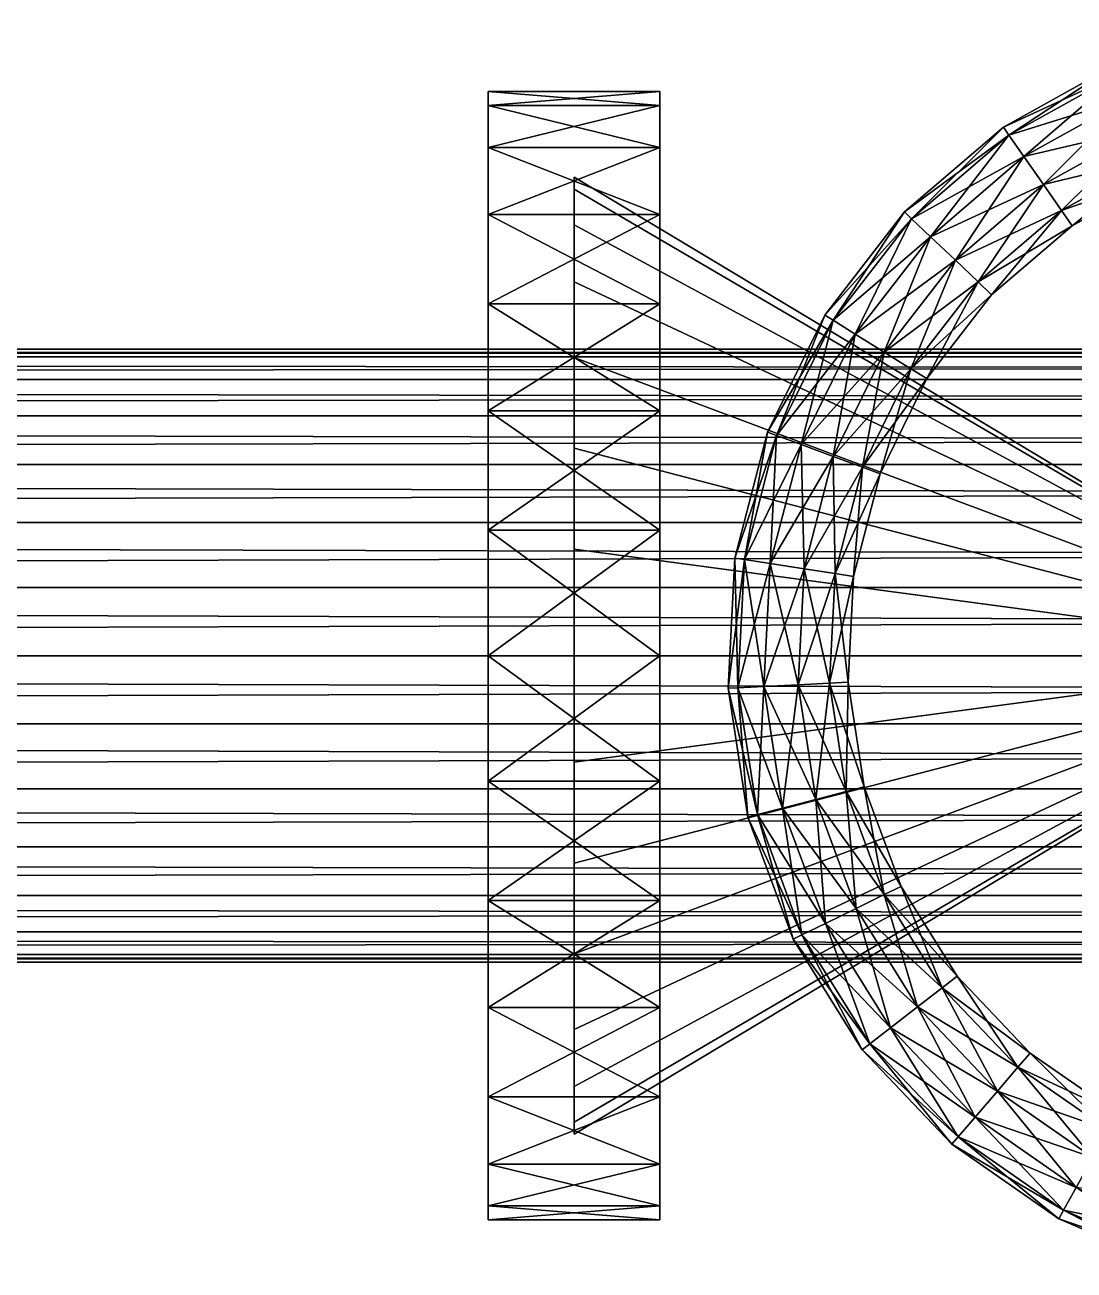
# Model space of a CAD drawing. Header units: millimetres. Extents: x 3500 to 25050, y 1500 to 19500.
# Drawn here: x 7949 to 8144.6, y 16885.5 to 17117.6 of the extents above; entities that cross this region are included whole.
import ezdxf

# ---------------------------------------------------------------- set-up
doc = ezdxf.new("R2010")
doc.units = ezdxf.units.MM
for name, color, linetype, true_color in [('3D-PIPE-P-1021', 7, 'Continuous', 0xf2c230), ('3D-VALVE', 7, 'Continuous', 0x3a4658), ('3D-VALVE-HANDWHEEL', 7, 'Continuous', 0xd93b3b)]:
    doc.layers.add(name, color=color, linetype=linetype, true_color=true_color)

msp = doc.modelspace()

# ---------------------------------------------------------------- meshes
at = {"layer": '3D-PIPE-P-1021'}
mesh = msp.add_polyface(dxfattribs=at)
corners = [(10500, 17057.15, 5500), (6150, 17057.15, 5500), (10500, 17055.72, 5512.72), (6150, 17055.72, 5512.72), (10500, 17051.49, 5524.8), (6150, 17051.49, 5524.8), (10500, 17044.68, 5535.63), (6150, 17044.68, 5535.63), (10500, 17035.63, 5544.68), (6150, 17035.63, 5544.68), (10500, 17024.8, 5551.49), (6150, 17024.8, 5551.49), (10500, 17012.72, 5555.72), (6150, 17012.72, 5555.72), (10500, 17000, 5557.15), (6150, 17000, 5557.15), (10500, 16987.28, 5555.72), (6150, 16987.28, 5555.72), (10500, 16975.2, 5551.49), (6150, 16975.2, 5551.49), (10500, 16964.37, 5544.68), (6150, 16964.37, 5544.68), (10500, 16955.32, 5535.63), (6150, 16955.32, 5535.63), (10500, 16948.51, 5524.8), (6150, 16948.51, 5524.8), (10500, 16944.28, 5512.72), (6150, 16944.28, 5512.72), (10500, 16942.85, 5500), (6150, 16942.85, 5500), (10500, 16944.28, 5487.28), (6150, 16944.28, 5487.28), (10500, 16948.51, 5475.2), (6150, 16948.51, 5475.2), (10500, 16955.32, 5464.37), (6150, 16955.32, 5464.37), (10500, 16964.37, 5455.32), (6150, 16964.37, 5455.32), (10500, 16975.2, 5448.51), (6150, 16975.2, 5448.51), (10500, 16987.28, 5444.28), (6150, 16987.28, 5444.28), (10500, 17000, 5442.85), (6150, 17000, 5442.85), (10500, 17012.72, 5444.28), (6150, 17012.72, 5444.28), (10500, 17024.8, 5448.51), (6150, 17024.8, 5448.51), (10500, 17035.63, 5455.32), (6150, 17035.63, 5455.32), (10500, 17044.68, 5464.37), (6150, 17044.68, 5464.37), (10500, 17051.49, 5475.2), (6150, 17051.49, 5475.2), (10500, 17055.72, 5487.28), (6150, 17055.72, 5487.28)]
mesh.append_faces([[corners[k] for k in face] for face in [(0, 1, 2), (1, 3, 2), (2, 3, 4), (3, 5, 4), (4, 5, 6), (5, 7, 6), (6, 7, 8), (7, 9, 8), (8, 9, 10), (9, 11, 10), (10, 11, 12), (11, 13, 12), (12, 13, 14), (13, 15, 14), (14, 15, 16), (15, 17, 16), (16, 17, 18), (17, 19, 18), (18, 19, 20), (19, 21, 20), (20, 21, 22), (21, 23, 22), (22, 23, 24), (23, 25, 24), (24, 25, 26), (25, 27, 26), (26, 27, 28), (27, 29, 28), (28, 29, 30), (29, 31, 30), (30, 31, 32), (31, 33, 32), (32, 33, 34), (33, 35, 34), (34, 35, 36), (35, 37, 36), (36, 37, 38), (37, 39, 38), (38, 39, 40), (39, 41, 40), (40, 41, 42), (41, 43, 42), (42, 43, 44), (43, 45, 44), (44, 45, 46), (45, 47, 46), (46, 47, 48), (47, 49, 48), (48, 49, 50), (49, 51, 50), (50, 51, 52), (51, 53, 52), (52, 53, 54), (53, 55, 54), (54, 55, 0), (55, 1, 0), (0, 2, 54), (54, 2, 52), (52, 2, 50), (2, 4, 50), (4, 6, 50), (50, 6, 48), (48, 6, 46), (46, 6, 44), (44, 6, 42), (6, 8, 42), (8, 10, 42), (10, 12, 42), (12, 14, 42), (42, 14, 40), (40, 14, 38), (38, 14, 36), (14, 16, 36), (16, 18, 36), (18, 20, 36), (36, 20, 34), (34, 20, 32), (32, 20, 30), (30, 20, 28), (20, 22, 28), (22, 24, 28), (26, 28, 24), (29, 27, 31), (31, 27, 33), (33, 27, 35), (27, 25, 35), (25, 23, 35), (35, 23, 37), (37, 23, 39), (39, 23, 41), (41, 23, 43), (23, 21, 43), (21, 19, 43), (19, 17, 43), (17, 15, 43), (43, 15, 45), (45, 15, 47), (47, 15, 49), (15, 13, 49), (13, 11, 49), (11, 9, 49), (49, 9, 51), (51, 9, 53), (53, 9, 55), (55, 9, 1), (9, 7, 1), (7, 5, 1), (3, 1, 5)]])
at = {"layer": '3D-VALVE'}
mesh = msp.add_polyface(dxfattribs=at)
corners = [(8051.41, 17089.15, 5500), (8051.41, 17086.92, 5480.16), (8051.41, 17086.92, 5519.84), (8051.41, 17080.32, 5538.68), (8051.41, 17080.32, 5461.32), (8051.41, 17069.7, 5555.59), (8051.41, 17055.59, 5569.7), (8051.41, 17038.68, 5580.33), (8051.41, 17019.84, 5586.92), (8051.41, 17000, 5589.15), (8051.41, 17069.7, 5444.41), (8051.41, 17055.59, 5430.3), (8051.41, 17038.68, 5419.67), (8051.41, 17019.84, 5413.08), (8051.41, 17000, 5410.85), (8067.41, 17105.16, 5500), (8035.41, 17105.16, 5500), (8067.41, 17102.52, 5523.4), (8035.41, 17102.52, 5523.4), (8067.41, 17094.74, 5545.63), (8035.41, 17094.74, 5545.63), (8067.41, 17082.21, 5565.56), (8035.41, 17082.21, 5565.56), (8067.41, 17065.56, 5582.21), (8035.41, 17065.56, 5582.21), (8067.41, 17045.62, 5594.74), (8035.41, 17045.62, 5594.74), (8067.41, 17023.4, 5602.52), (8035.41, 17023.4, 5602.52), (8067.41, 17000, 5605.16), (8035.41, 17000, 5605.16), (8067.41, 17000, 5394.84), (8035.41, 17000, 5394.84), (8067.41, 17023.4, 5397.48), (8035.41, 17023.4, 5397.48), (8067.41, 17045.62, 5405.26), (8035.41, 17045.62, 5405.26), (8067.41, 17065.56, 5417.79), (8035.41, 17065.56, 5417.79), (8067.41, 17082.21, 5434.44), (8035.41, 17082.21, 5434.44), (8067.41, 17094.74, 5454.37), (8035.41, 17094.74, 5454.37), (8067.41, 17102.52, 5476.6), (8035.41, 17102.52, 5476.6)]
mesh.append_faces([[corners[k] for k in face] for face in [(0, 1, 2), (2, 1, 3), (1, 4, 3), (3, 4, 5), (5, 4, 6), (6, 4, 7), (7, 4, 8), (8, 4, 9), (4, 10, 9), (10, 11, 9), (11, 12, 9), (12, 13, 9), (13, 14, 9), (15, 16, 17), (16, 18, 17), (17, 18, 19), (18, 20, 19), (19, 20, 21), (20, 22, 21), (21, 22, 23), (22, 24, 23), (23, 24, 25), (24, 26, 25), (25, 26, 27), (26, 28, 27), (27, 28, 29), (28, 30, 29), (31, 32, 33), (32, 34, 33), (33, 34, 35), (34, 36, 35), (35, 36, 37), (36, 38, 37), (37, 38, 39), (38, 40, 39), (39, 40, 41), (40, 42, 41), (41, 42, 43), (42, 44, 43), (43, 44, 15), (44, 16, 15), (23, 25, 21), (21, 25, 19), (25, 27, 19), (19, 27, 17), (17, 27, 15), (15, 27, 43), (43, 27, 41), (38, 36, 40), (40, 36, 42), (36, 34, 42), (42, 34, 44), (44, 34, 16), (16, 34, 18), (18, 34, 20), (20, 34, 22), (22, 34, 24), (24, 34, 26), (26, 34, 28), (28, 34, 30), (34, 32, 30)]])
mesh = msp.add_polyface(dxfattribs=at)
corners = [(8200, 17000, 5500), (8051.41, 17000, 5410.85), (8051.41, 17019.84, 5413.08), (8051.41, 17038.68, 5419.67), (8051.41, 17055.59, 5430.3), (8051.41, 17069.7, 5444.41), (8051.41, 17080.32, 5461.32), (8051.41, 17086.92, 5480.16), (8051.41, 17089.15, 5500), (8051.41, 17086.92, 5519.84), (8051.41, 17080.32, 5538.68), (8051.41, 17069.7, 5555.59), (8051.41, 17055.59, 5569.7), (8051.41, 17038.68, 5580.33), (8051.41, 17019.84, 5586.92), (8051.41, 17000, 5589.15), (8067.41, 17094.74, 5454.37), (8067.41, 17023.4, 5602.52), (8067.41, 17082.21, 5434.44), (8067.41, 17065.56, 5417.79), (8067.41, 17045.62, 5405.26), (8067.41, 17023.4, 5397.48), (8067.41, 17000, 5394.84), (8067.41, 17000, 5605.16), (8165.71, 17062.87, 5500), (8165.71, 17061.29, 5513.99), (8234.29, 17061.29, 5513.99), (8165.71, 17056.64, 5527.28), (8234.29, 17056.64, 5527.28), (8165.71, 17049.15, 5539.2), (8234.29, 17049.15, 5539.2), (8165.71, 17039.2, 5549.15), (8234.29, 17039.2, 5549.15), (8165.71, 17027.28, 5556.64), (8234.29, 17027.28, 5556.64), (8165.71, 17013.99, 5561.29), (8234.29, 17013.99, 5561.29), (8165.71, 17000, 5562.87), (8234.29, 17000, 5562.87), (8165.71, 17000, 5437.13), (8165.71, 17013.99, 5438.71), (8234.29, 17013.99, 5438.71), (8165.71, 17027.28, 5443.36), (8234.29, 17027.28, 5443.36), (8165.71, 17039.2, 5450.85), (8234.29, 17039.2, 5450.85), (8165.71, 17049.15, 5460.8), (8234.29, 17049.15, 5460.8), (8165.71, 17056.64, 5472.72), (8234.29, 17056.64, 5472.72), (8165.71, 17061.29, 5486.01), (8234.29, 17061.29, 5486.01), (8234.29, 17062.87, 5500), (8165.71, 16986.01, 5438.71), (8165.71, 16972.72, 5443.36), (8165.71, 16943.36, 5472.72), (8165.71, 16938.71, 5513.99), (8185.14, 17000, 5500), (8185.14, 17000, 5762.89), (8186.27, 17005.69, 5500), (8186.27, 17005.69, 5762.89), (8189.49, 17010.51, 5500), (8189.49, 17010.51, 5762.89), (8194.31, 17013.73, 5500), (8194.31, 17013.73, 5762.89), (8200, 17014.86, 5500), (8200, 17014.86, 5762.89), (8210.51, 16989.49, 5500), (8205.69, 17013.73, 5762.89), (8186.27, 16994.31, 5762.89)]
mesh.append_faces([[corners[k] for k in face] for face in [(0, 1, 2), (0, 2, 3), (0, 3, 4), (0, 4, 5), (0, 5, 6), (0, 6, 7), (0, 7, 8), (0, 8, 9), (0, 9, 10), (0, 10, 11), (0, 11, 12), (0, 12, 13), (0, 13, 14), (0, 14, 15), (16, 17, 18), (18, 17, 19), (19, 17, 20), (20, 17, 21), (21, 17, 22), (17, 23, 22), (24, 25, 26), (25, 27, 28), (27, 29, 30), (29, 31, 32), (31, 33, 34), (33, 35, 36), (35, 37, 38), (39, 40, 41), (40, 42, 43), (42, 44, 45), (44, 46, 47), (46, 48, 49), (48, 50, 51), (50, 24, 52), (46, 44, 48), (44, 42, 48), (42, 40, 48), (40, 39, 48), (39, 53, 48), (53, 54, 48), (48, 55, 50), (50, 55, 24), (24, 55, 25), (25, 55, 27), (27, 56, 29), (29, 56, 31), (31, 56, 33), (57, 58, 59), (58, 60, 59), (59, 60, 61), (60, 62, 61), (61, 62, 63), (62, 64, 63), (63, 64, 65), (64, 66, 65), (63, 67, 61), (61, 67, 59), (68, 66, 69), (66, 64, 69), (64, 62, 69), (62, 60, 69), (58, 69, 60)]])
mesh = msp.add_polyface(dxfattribs=at)
corners = [(8200, 17000, 5500), (8051.41, 16910.85, 5500), (8051.41, 16913.08, 5480.16), (8051.41, 16919.68, 5461.32), (8051.41, 16930.3, 5444.41), (8051.41, 16944.41, 5430.3), (8051.41, 16961.32, 5419.67), (8051.41, 16980.16, 5413.08), (8051.41, 17000, 5410.85), (8051.41, 17000, 5589.15), (8051.41, 16980.16, 5586.92), (8051.41, 16961.32, 5580.33), (8051.41, 16944.41, 5569.7), (8051.41, 16930.3, 5555.59), (8051.41, 16919.68, 5538.68), (8051.41, 16913.08, 5519.84), (8067.41, 16894.84, 5500), (8067.41, 17000, 5605.16), (8067.41, 16897.48, 5523.4), (8067.41, 16905.26, 5545.63), (8067.41, 16917.79, 5565.56), (8067.41, 16934.44, 5582.21), (8067.41, 16976.6, 5602.52), (8067.41, 16954.38, 5594.74), (8165.71, 17000, 5562.87), (8165.71, 16986.01, 5561.29), (8234.29, 16986.01, 5561.29), (8165.71, 16972.72, 5556.64), (8234.29, 16972.72, 5556.64), (8165.71, 16960.8, 5549.15), (8234.29, 16960.8, 5549.15), (8165.71, 16950.85, 5539.2), (8234.29, 16950.85, 5539.2), (8165.71, 16943.36, 5527.28), (8234.29, 16943.36, 5527.28), (8165.71, 16938.71, 5513.99), (8234.29, 16938.71, 5513.99), (8165.71, 16937.13, 5500), (8234.29, 16937.13, 5500), (8165.71, 16938.71, 5486.01), (8234.29, 16938.71, 5486.01), (8165.71, 16943.36, 5472.72), (8234.29, 16943.36, 5472.72), (8165.71, 16950.85, 5460.8), (8234.29, 16950.85, 5460.8), (8165.71, 16960.8, 5450.85), (8234.29, 16960.8, 5450.85), (8165.71, 16972.72, 5443.36), (8234.29, 16972.72, 5443.36), (8165.71, 16986.01, 5438.71), (8234.29, 16986.01, 5438.71), (8165.71, 17000, 5437.13), (8234.29, 17000, 5437.13), (8165.71, 17056.64, 5472.72), (8165.71, 17056.64, 5527.28), (8165.71, 17027.28, 5556.64), (8165.71, 17013.99, 5561.29), (8200, 16985.14, 5500), (8200, 16985.14, 5762.89), (8194.31, 16986.27, 5500), (8194.31, 16986.27, 5762.89), (8189.49, 16989.49, 5500), (8189.49, 16989.49, 5762.89), (8186.27, 16994.31, 5500), (8186.27, 16994.31, 5762.89), (8185.14, 17000, 5500), (8185.14, 17000, 5762.89), (8205.69, 16986.27, 5500), (8186.27, 17005.69, 5500), (8210.51, 17010.51, 5762.89)]
mesh.append_faces([[corners[k] for k in face] for face in [(0, 1, 2), (0, 2, 3), (0, 3, 4), (0, 4, 5), (0, 5, 6), (0, 6, 7), (0, 7, 8), (0, 9, 10), (0, 10, 11), (0, 11, 12), (0, 12, 13), (0, 13, 14), (0, 14, 15), (0, 15, 1), (16, 17, 18), (18, 17, 19), (19, 17, 20), (20, 17, 21), (17, 22, 21), (23, 21, 22), (24, 25, 26), (25, 27, 28), (27, 29, 30), (29, 31, 32), (31, 33, 34), (33, 35, 36), (35, 37, 38), (37, 39, 40), (39, 41, 42), (41, 43, 44), (43, 45, 46), (45, 47, 48), (47, 49, 50), (49, 51, 52), (47, 45, 53), (45, 43, 53), (43, 41, 53), (41, 39, 54), (39, 37, 54), (37, 35, 54), (55, 35, 56), (56, 35, 24), (24, 35, 25), (25, 35, 27), (27, 35, 29), (29, 35, 31), (33, 31, 35), (57, 58, 59), (58, 60, 59), (59, 60, 61), (60, 62, 61), (61, 62, 63), (62, 64, 63), (63, 64, 65), (64, 66, 65), (67, 57, 68), (57, 59, 68), (59, 61, 68), (61, 63, 68), (65, 68, 63), (60, 69, 62), (62, 69, 64)]])
mesh = msp.add_polyface(dxfattribs=at)
corners = [(8051.41, 17000, 5589.15), (8051.41, 17000, 5410.85), (8051.41, 16980.16, 5586.92), (8051.41, 16961.32, 5580.33), (8051.41, 16944.41, 5569.7), (8051.41, 16930.3, 5555.59), (8051.41, 16980.16, 5413.08), (8051.41, 16961.32, 5419.67), (8051.41, 16944.41, 5430.3), (8051.41, 16930.3, 5444.41), (8051.41, 16919.68, 5538.68), (8051.41, 16913.08, 5519.84), (8051.41, 16910.85, 5500), (8051.41, 16919.68, 5461.32), (8051.41, 16913.08, 5480.16), (8067.41, 17000, 5605.16), (8035.41, 17000, 5605.16), (8067.41, 16976.6, 5602.52), (8035.41, 16976.6, 5602.52), (8067.41, 16954.38, 5594.74), (8035.41, 16954.38, 5594.74), (8067.41, 16934.44, 5582.21), (8035.41, 16934.44, 5582.21), (8067.41, 16917.79, 5565.56), (8035.41, 16917.79, 5565.56), (8067.41, 16905.26, 5545.63), (8035.41, 16905.26, 5545.63), (8067.41, 16897.48, 5523.4), (8035.41, 16897.48, 5523.4), (8067.41, 16894.84, 5500), (8035.41, 16894.84, 5500), (8067.41, 16897.48, 5476.6), (8035.41, 16897.48, 5476.6), (8067.41, 16905.26, 5454.37), (8035.41, 16905.26, 5454.37), (8067.41, 16917.79, 5434.44), (8035.41, 16917.79, 5434.44), (8067.41, 16934.44, 5417.79), (8035.41, 16934.44, 5417.79), (8067.41, 16954.38, 5405.26), (8035.41, 16954.38, 5405.26), (8067.41, 16976.6, 5397.48), (8035.41, 16976.6, 5397.48), (8067.41, 17000, 5394.84), (8035.41, 17000, 5394.84)]
mesh.append_faces([[corners[k] for k in face] for face in [(0, 1, 2), (2, 1, 3), (3, 1, 4), (4, 1, 5), (1, 6, 5), (6, 7, 5), (7, 8, 5), (8, 9, 5), (5, 9, 10), (10, 9, 11), (11, 9, 12), (9, 13, 12), (14, 12, 13), (15, 16, 17), (16, 18, 17), (17, 18, 19), (18, 20, 19), (19, 20, 21), (20, 22, 21), (21, 22, 23), (22, 24, 23), (23, 24, 25), (24, 26, 25), (25, 26, 27), (26, 28, 27), (27, 28, 29), (28, 30, 29), (29, 30, 31), (30, 32, 31), (31, 32, 33), (32, 34, 33), (33, 34, 35), (34, 36, 35), (35, 36, 37), (36, 38, 37), (37, 38, 39), (38, 40, 39), (39, 40, 41), (40, 42, 41), (41, 42, 43), (42, 44, 43), (43, 15, 41), (41, 15, 39), (39, 15, 37), (37, 15, 35), (35, 15, 33), (33, 15, 31), (31, 15, 29), (16, 44, 18), (18, 44, 20), (20, 44, 22), (22, 44, 24), (24, 44, 26), (26, 44, 28), (28, 44, 30), (30, 44, 32), (32, 44, 34), (34, 44, 36), (36, 44, 38), (44, 42, 38), (40, 38, 42)]])
at = {"layer": '3D-VALVE-HANDWHEEL'}
mesh = msp.add_polyface(dxfattribs=at)
corners = [(8098.15, 17063.48, 5762.89), (8114.33, 17081.44, 5769.07), (8113.01, 17082.69, 5762.89), (8099.69, 17062.52, 5756.71), (8114.33, 17081.44, 5756.71), (8132.48, 17097.02, 5769.07), (8131.44, 17098.5, 5762.89), (8135.26, 17093.02, 5773.29), (8117.86, 17078.08, 5773.29), (8138.9, 17087.79, 5774.2), (8122.48, 17073.69, 5774.2), (8142.24, 17082.98, 5771.53), (8126.72, 17069.65, 5771.53), (8144.23, 17080.12, 5766.11), (8129.25, 17067.26, 5766.11), (8144.23, 17080.12, 5759.67), (8129.25, 17067.26, 5759.67), (8142.24, 17082.98, 5754.25), (8126.72, 17069.65, 5754.25), (8138.9, 17087.79, 5751.58), (8122.48, 17073.69, 5751.58), (8135.26, 17093.02, 5752.49), (8117.86, 17078.08, 5752.49), (8132.48, 17097.02, 5756.71), (8153.39, 17108.62, 5769.07), (8152.67, 17110.29, 5762.89), (8155.31, 17104.15, 5773.29), (8157.82, 17098.29, 5774.2), (8160.13, 17092.91, 5771.53), (8161.5, 17089.71, 5766.11), (8161.5, 17089.71, 5759.67), (8160.13, 17092.91, 5754.25), (8157.82, 17098.29, 5751.58), (8155.31, 17104.15, 5752.49), (8153.39, 17108.62, 5756.71), (8175.84, 17117.56, 5762.89)]
mesh.append_faces([[corners[k] for k in face] for face in [(0, 1, 2), (3, 2, 4), (2, 5, 6), (2, 1, 5), (1, 7, 5), (1, 8, 7), (8, 9, 7), (8, 10, 9), (10, 11, 9), (12, 13, 11), (14, 15, 13), (16, 17, 15), (18, 19, 17), (18, 20, 19), (20, 21, 19), (20, 22, 21), (22, 23, 21), (22, 4, 23), (4, 6, 23), (4, 2, 6), (6, 24, 25), (6, 5, 24), (5, 26, 24), (5, 7, 26), (7, 27, 26), (7, 9, 27), (9, 28, 27), (9, 11, 28), (11, 29, 28), (11, 13, 29), (13, 30, 29), (13, 15, 30), (15, 31, 30), (15, 17, 31), (17, 32, 31), (17, 19, 32), (19, 33, 32), (19, 21, 33), (21, 34, 33), (21, 23, 34), (23, 25, 34), (23, 6, 25), (34, 25, 35)]])
mesh = msp.add_polyface(dxfattribs=at)
corners = [(8087.46, 17041.68, 5762.89), (8099.69, 17062.52, 5769.07), (8098.15, 17063.48, 5762.89), (8089.16, 17041.05, 5769.07), (8103.82, 17059.95, 5773.29), (8093.72, 17039.36, 5773.29), (8109.23, 17056.58, 5774.2), (8099.7, 17037.15, 5774.2), (8114.2, 17053.48, 5771.53), (8105.19, 17035.11, 5771.53), (8117.16, 17051.64, 5766.11), (8108.46, 17033.9, 5766.11), (8117.16, 17051.64, 5759.67), (8108.46, 17033.9, 5759.67), (8114.2, 17053.48, 5754.25), (8105.19, 17035.11, 5754.25), (8109.23, 17056.58, 5751.58), (8099.7, 17037.15, 5751.58), (8103.82, 17059.95, 5752.49), (8093.72, 17039.36, 5752.49), (8099.69, 17062.52, 5756.71), (8089.16, 17041.05, 5756.71), (8114.33, 17081.44, 5769.07), (8117.86, 17078.08, 5773.29), (8122.48, 17073.69, 5774.2), (8126.72, 17069.65, 5771.53), (8129.25, 17067.26, 5766.11), (8129.25, 17067.26, 5759.67), (8126.72, 17069.65, 5754.25), (8122.48, 17073.69, 5751.58), (8117.86, 17078.08, 5752.49), (8114.33, 17081.44, 5756.71), (8113.01, 17082.69, 5762.89), (8142.24, 17082.98, 5771.53), (8144.23, 17080.12, 5766.11), (8144.23, 17080.12, 5759.67), (8142.24, 17082.98, 5754.25)]
mesh.append_faces([[corners[k] for k in face] for face in [(0, 1, 2), (0, 3, 1), (3, 4, 1), (3, 5, 4), (5, 6, 4), (5, 7, 6), (7, 8, 6), (7, 9, 8), (9, 10, 8), (11, 12, 10), (13, 14, 12), (15, 16, 14), (15, 17, 16), (17, 18, 16), (17, 19, 18), (19, 20, 18), (19, 21, 20), (21, 2, 20), (21, 0, 2), (2, 1, 22), (1, 23, 22), (1, 4, 23), (4, 24, 23), (4, 6, 24), (6, 25, 24), (6, 8, 25), (8, 26, 25), (8, 10, 26), (10, 27, 26), (10, 12, 27), (12, 28, 27), (12, 14, 28), (14, 29, 28), (14, 16, 29), (16, 30, 29), (16, 18, 30), (18, 31, 30), (18, 20, 31), (20, 2, 32), (24, 25, 33), (25, 26, 34), (26, 27, 35), (27, 28, 36)]])
mesh = msp.add_polyface(dxfattribs=at)
corners = [(8080.14, 16993.92, 5762.89), (8083.16, 17017.9, 5769.07), (8081.37, 17018.17, 5762.89), (8081.95, 16994.01, 5769.07), (8087.97, 17017.16, 5773.29), (8086.81, 16994.26, 5773.29), (8094.27, 17016.2, 5774.2), (8093.18, 16994.58, 5774.2), (8100.07, 17015.31, 5771.53), (8099.03, 16994.88, 5771.53), (8103.51, 17014.78, 5766.11), (8102.51, 16995.06, 5766.11), (8103.51, 17014.78, 5759.67), (8102.51, 16995.06, 5759.67), (8100.07, 17015.31, 5754.25), (8099.03, 16994.88, 5754.25), (8094.27, 17016.2, 5751.58), (8093.18, 16994.58, 5751.58), (8087.97, 17017.16, 5752.49), (8086.81, 16994.26, 5752.49), (8083.16, 17017.9, 5756.71), (8081.95, 16994.01, 5756.71), (8089.16, 17041.05, 5769.07), (8087.46, 17041.68, 5762.89), (8093.72, 17039.36, 5773.29), (8099.7, 17037.15, 5774.2), (8105.19, 17035.11, 5771.53), (8108.46, 17033.9, 5766.11), (8108.46, 17033.9, 5759.67), (8105.19, 17035.11, 5754.25), (8099.7, 17037.15, 5751.58), (8093.72, 17039.36, 5752.49), (8089.16, 17041.05, 5756.71), (8117.16, 17051.64, 5766.11), (8117.16, 17051.64, 5759.67), (8114.2, 17053.48, 5754.25)]
mesh.append_faces([[corners[k] for k in face] for face in [(0, 1, 2), (0, 3, 1), (3, 4, 1), (3, 5, 4), (5, 6, 4), (7, 8, 6), (9, 10, 8), (11, 12, 10), (13, 14, 12), (15, 16, 14), (15, 17, 16), (17, 18, 16), (17, 19, 18), (19, 20, 18), (19, 21, 20), (21, 2, 20), (21, 0, 2), (2, 22, 23), (2, 1, 22), (1, 24, 22), (1, 4, 24), (4, 25, 24), (4, 6, 25), (6, 26, 25), (6, 8, 26), (8, 27, 26), (8, 10, 27), (10, 28, 27), (10, 12, 28), (12, 29, 28), (12, 14, 29), (14, 30, 29), (14, 16, 30), (16, 31, 30), (16, 18, 31), (18, 32, 31), (18, 20, 32), (20, 23, 32), (20, 2, 23), (26, 27, 33), (27, 28, 34), (28, 29, 35)]])
mesh = msp.add_polyface(dxfattribs=at)
corners = [(8092.25, 16947.15, 5762.89), (8085.57, 16970.37, 5769.07), (8083.82, 16969.92, 5762.89), (8093.88, 16947.95, 5769.07), (8090.28, 16971.59, 5773.29), (8098.25, 16950.09, 5773.29), (8096.46, 16973.19, 5774.2), (8103.97, 16952.9, 5774.2), (8102.13, 16974.66, 5771.53), (8109.23, 16955.48, 5771.53), (8105.5, 16975.53, 5766.11), (8112.36, 16957.01, 5766.11), (8105.5, 16975.53, 5759.67), (8112.36, 16957.01, 5759.67), (8102.13, 16974.66, 5754.25), (8109.23, 16955.48, 5754.25), (8096.46, 16973.19, 5751.58), (8103.97, 16952.9, 5751.58), (8090.28, 16971.59, 5752.49), (8098.25, 16950.09, 5752.49), (8085.57, 16970.37, 5756.71), (8093.88, 16947.95, 5756.71), (8081.95, 16994.01, 5769.07), (8080.14, 16993.92, 5762.89), (8086.81, 16994.26, 5773.29), (8093.18, 16994.58, 5774.2), (8099.03, 16994.88, 5771.53), (8102.51, 16995.06, 5766.11), (8102.51, 16995.06, 5759.67), (8099.03, 16994.88, 5754.25), (8093.18, 16994.58, 5751.58), (8086.81, 16994.26, 5752.49), (8081.95, 16994.01, 5756.71), (8094.27, 17016.2, 5774.2), (8100.07, 17015.31, 5771.53), (8103.51, 17014.78, 5766.11), (8103.51, 17014.78, 5759.67), (8100.07, 17015.31, 5754.25)]
mesh.append_faces([[corners[k] for k in face] for face in [(0, 1, 2), (3, 4, 1), (5, 6, 4), (7, 8, 6), (7, 9, 8), (9, 10, 8), (9, 11, 10), (11, 12, 10), (11, 13, 12), (13, 14, 12), (13, 15, 14), (15, 16, 14), (15, 17, 16), (17, 18, 16), (19, 20, 18), (21, 2, 20), (2, 22, 23), (2, 1, 22), (1, 24, 22), (1, 4, 24), (4, 25, 24), (4, 6, 25), (6, 26, 25), (6, 8, 26), (8, 27, 26), (8, 10, 27), (10, 28, 27), (10, 12, 28), (12, 29, 28), (12, 14, 29), (14, 30, 29), (14, 16, 30), (16, 31, 30), (16, 18, 31), (18, 32, 31), (18, 20, 32), (20, 23, 32), (20, 2, 23), (24, 25, 33), (25, 26, 34), (26, 27, 35), (27, 28, 36), (28, 29, 37)]])
mesh = msp.add_polyface(dxfattribs=at)
corners = [(8123.01, 16910.31, 5769.07), (8110.38, 16930.63, 5773.29), (8106.53, 16927.65, 5769.07), (8126.18, 16914.01, 5773.29), (8115.42, 16934.53, 5774.2), (8130.33, 16918.84, 5774.2), (8120.05, 16938.12, 5771.53), (8134.15, 16923.29, 5771.53), (8122.81, 16940.25, 5766.11), (8136.41, 16925.93, 5766.11), (8122.81, 16940.25, 5759.67), (8136.41, 16925.93, 5759.67), (8120.05, 16938.12, 5754.25), (8134.15, 16923.29, 5754.25), (8115.42, 16934.53, 5751.58), (8130.33, 16918.84, 5751.58), (8110.38, 16930.63, 5752.49), (8126.18, 16914.01, 5752.49), (8106.53, 16927.65, 5756.71), (8105.1, 16926.54, 5762.89), (8093.88, 16947.95, 5769.07), (8092.25, 16947.15, 5762.89), (8098.25, 16950.09, 5773.29), (8103.97, 16952.9, 5774.2), (8109.23, 16955.48, 5771.53), (8112.36, 16957.01, 5766.11), (8112.36, 16957.01, 5759.67), (8109.23, 16955.48, 5754.25), (8103.97, 16952.9, 5751.58), (8098.25, 16950.09, 5752.49), (8093.88, 16947.95, 5756.71), (8085.57, 16970.37, 5769.07), (8090.28, 16971.59, 5773.29), (8096.46, 16973.19, 5774.2), (8090.28, 16971.59, 5752.49), (8085.57, 16970.37, 5756.71), (8083.82, 16969.92, 5762.89)]
mesh.append_faces([[corners[k] for k in face] for face in [(0, 1, 2), (3, 4, 1), (5, 6, 4), (5, 7, 6), (7, 8, 6), (7, 9, 8), (9, 10, 8), (9, 11, 10), (11, 12, 10), (11, 13, 12), (13, 14, 12), (13, 15, 14), (15, 16, 14), (17, 18, 16), (19, 20, 21), (19, 2, 20), (2, 22, 20), (2, 1, 22), (1, 23, 22), (1, 4, 23), (4, 24, 23), (4, 6, 24), (6, 25, 24), (6, 8, 25), (8, 26, 25), (8, 10, 26), (10, 27, 26), (10, 12, 27), (12, 28, 27), (12, 14, 28), (14, 29, 28), (14, 16, 29), (16, 30, 29), (16, 18, 30), (18, 21, 30), (18, 19, 21), (21, 20, 31), (20, 22, 32), (22, 23, 33), (28, 29, 34), (29, 30, 35), (30, 21, 36)]])
mesh = msp.add_polyface(dxfattribs=at)
corners = [(8164.07, 16885.49, 5762.89), (8142.64, 16896.65, 5769.07), (8141.76, 16895.06, 5762.89), (8164.62, 16887.22, 5769.07), (8145, 16900.91, 5773.29), (8166.07, 16891.87, 5773.29), (8148.09, 16906.48, 5774.2), (8167.98, 16897.95, 5774.2), (8150.94, 16911.6, 5771.53), (8169.73, 16903.54, 5771.53), (8152.63, 16914.65, 5766.11), (8169.73, 16903.54, 5754.25), (8148.09, 16906.48, 5751.58), (8150.94, 16911.6, 5754.25), (8167.98, 16897.95, 5751.58), (8145, 16900.91, 5752.49), (8166.07, 16891.87, 5752.49), (8142.64, 16896.65, 5756.71), (8164.62, 16887.22, 5756.71), (8123.01, 16910.31, 5769.07), (8121.83, 16908.94, 5762.89), (8126.18, 16914.01, 5773.29), (8130.33, 16918.84, 5774.2), (8134.15, 16923.29, 5771.53), (8136.41, 16925.93, 5766.11), (8136.41, 16925.93, 5759.67), (8152.63, 16914.65, 5759.67), (8134.15, 16923.29, 5754.25), (8130.33, 16918.84, 5751.58), (8126.18, 16914.01, 5752.49), (8123.01, 16910.31, 5756.71), (8106.53, 16927.65, 5769.07), (8105.1, 16926.54, 5762.89), (8110.38, 16930.63, 5773.29), (8115.42, 16934.53, 5774.2), (8110.38, 16930.63, 5752.49), (8106.53, 16927.65, 5756.71)]
mesh.append_faces([[corners[k] for k in face] for face in [(0, 1, 2), (0, 3, 1), (3, 4, 1), (5, 6, 4), (7, 8, 6), (9, 10, 8), (11, 12, 13), (14, 15, 12), (16, 17, 15), (16, 18, 17), (18, 2, 17), (18, 0, 2), (2, 19, 20), (2, 1, 19), (1, 21, 19), (1, 4, 21), (4, 22, 21), (4, 6, 22), (6, 23, 22), (6, 8, 23), (8, 24, 23), (8, 10, 24), (10, 25, 24), (10, 26, 25), (26, 27, 25), (26, 13, 27), (13, 28, 27), (13, 12, 28), (12, 29, 28), (12, 15, 29), (15, 30, 29), (15, 17, 30), (17, 20, 30), (17, 2, 20), (20, 31, 32), (20, 19, 31), (19, 21, 33), (21, 22, 34), (28, 29, 35), (29, 30, 36), (30, 32, 36), (30, 20, 32)]])

doc.saveas('drawing.dxf')
